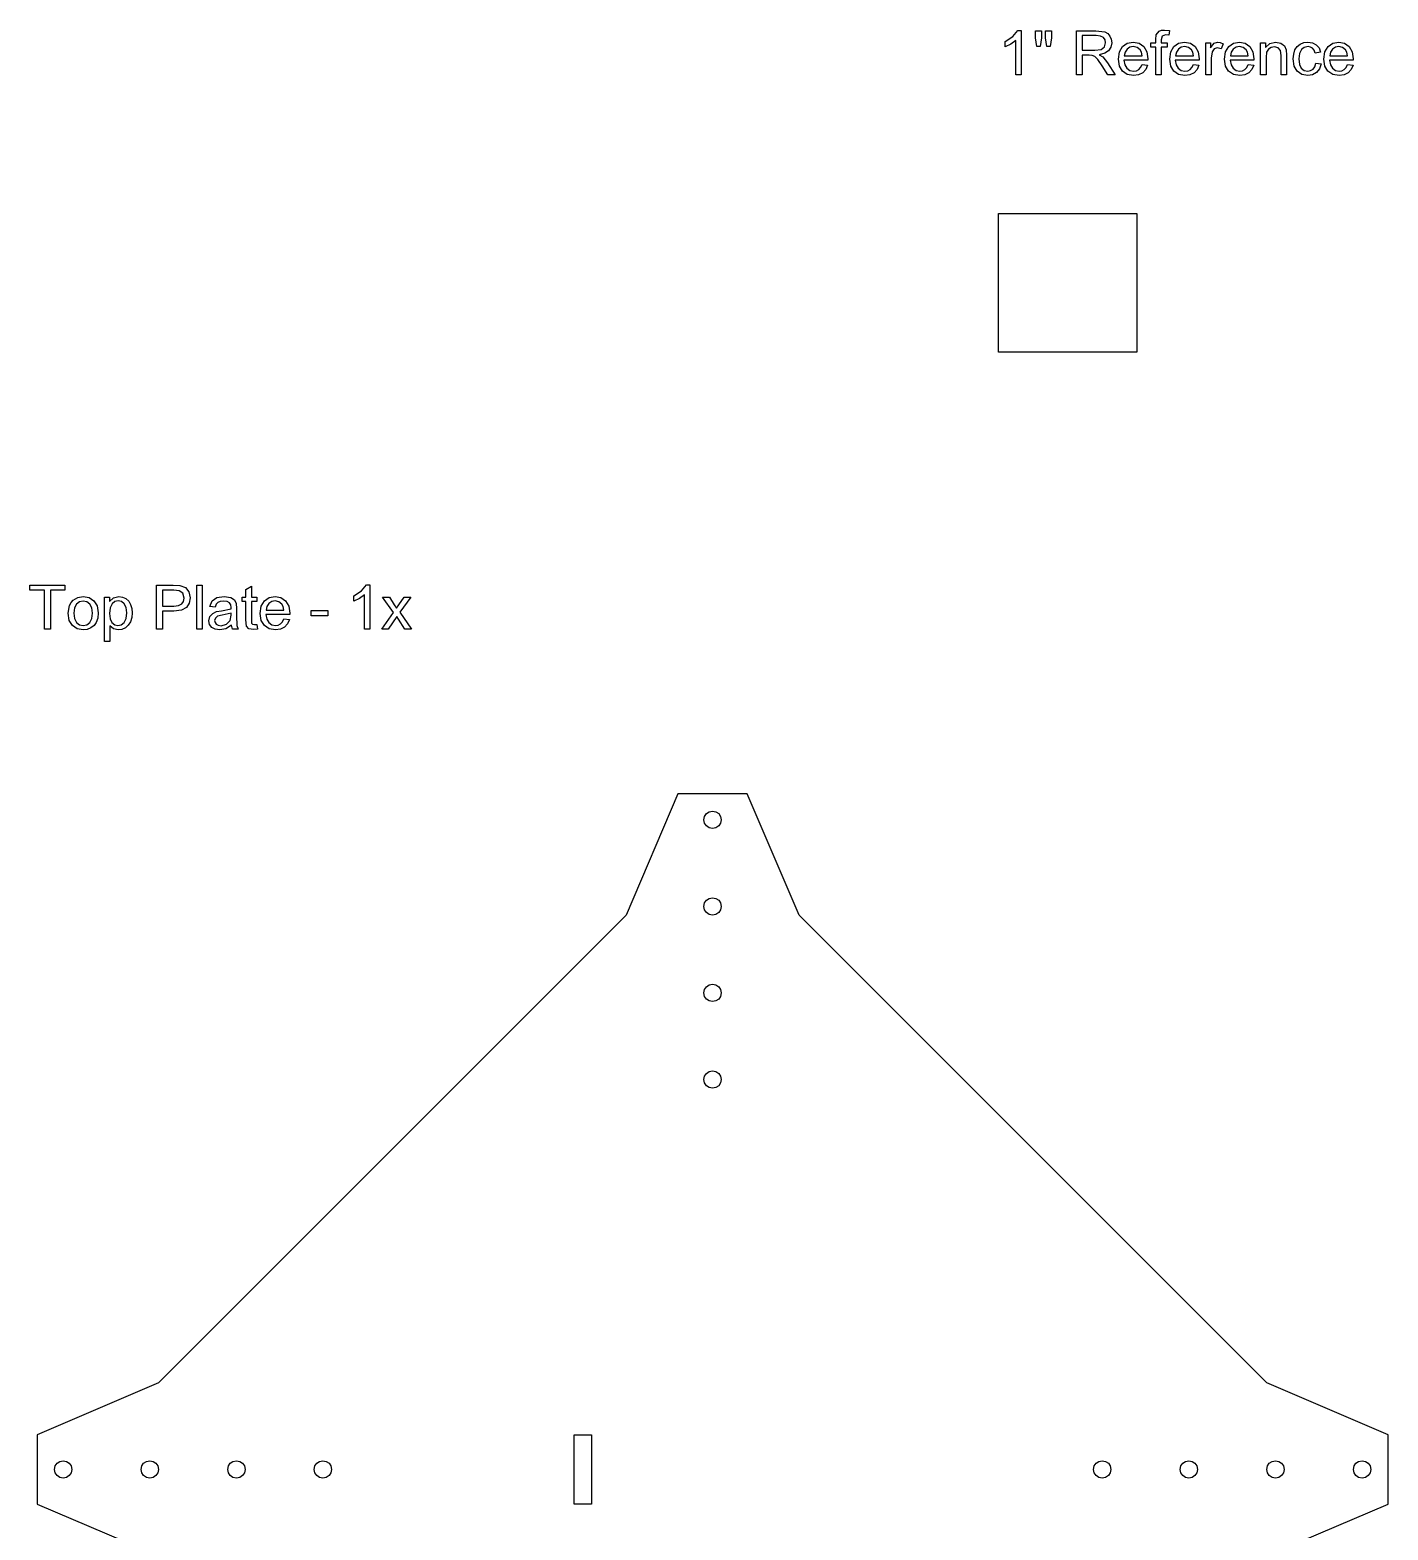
# Model space of a CAD drawing. Extents: x -813 to 254, y 365 to 897.
# Drawn here: x -812.5 to -563.6, y 622.3 to 897.2 of the extents above; entities that cross this region are included whole.
import ezdxf

# ---------------------------------------------------------------- set-up
doc = ezdxf.new("R2010")
doc.units = 0

msp = doc.modelspace()

# ---------------------------------------------------------------- linework, layer by layer
at = {"layer": 'Layer 1', "color": 4}
for p, q in [((-632.315587, 896.033486), (-631.433642, 897.113861)), ((-631.433642, 897.113861), (-630.79424, 897.113861)), ((-630.79424, 897.113861), (-630.79424, 888.999972)), ((-628.197993, 895.757868), (-628.197993, 897.080784)), ((-628.197993, 897.080784), (-627.068003, 897.080784)), ((-627.068003, 897.080784), (-627.068003, 895.757868)), ((-626.367979, 895.757868), (-626.367979, 897.080784)), ((-626.367979, 897.080784), (-625.23799, 897.080784)), ((-625.23799, 897.080784), (-625.23799, 895.757868)), ((-620.684927, 888.999972), (-620.684927, 897.080784)), ((-620.684927, 897.080784), (-617.102031, 897.080784)), ((-617.102031, 897.080784), (-615.459413, 896.86305)), ((-615.459413, 896.86305), (-614.953678, 896.561954)), ((-614.953678, 896.561954), (-614.56093, 896.094107)), ((-606.149382, 895.476746), (-606.044649, 896.353187)), ((-606.044649, 896.353187), (-605.54029, 896.978817)), ((-605.54029, 896.978817), (-605.106906, 897.158649)), ((-605.106906, 897.158649), (-604.528805, 897.218593)), ((-604.335906, 896.309076), (-604.975309, 896.116149)), ((-604.528805, 897.218593), (-603.602778, 897.119364)), ((-603.751594, 896.253958), (-604.335906, 896.309076)), ((-603.602778, 897.119364), (-603.751594, 896.253958)), ((-633.770781, 895.085388), (-632.315587, 896.033486)), ((-633.770781, 894.126284), (-633.770781, 895.085388)), ((-632.726248, 894.638913), (-633.770781, 894.126284)), ((-631.78642, 895.322399), (-632.726248, 894.638913)), ((-631.78642, 888.999972), (-631.78642, 895.322399)), ((-627.922403, 894.219982), (-628.197993, 895.757868)), ((-627.316048, 894.219982), (-627.922403, 894.219982)), ((-627.922403, 894.219982), (-627.922403, 894.219982)), ((-627.068003, 895.757868), (-627.316048, 894.219982)), ((-626.097864, 894.219982), (-626.367979, 895.757868)), ((-625.502573, 894.219982), (-626.097864, 894.219982)), ((-626.097864, 894.219982), (-626.097864, 894.219982)), ((-625.23799, 895.757868), (-625.502573, 894.219982)), ((-617.057948, 896.187805), (-619.615587, 896.187805)), ((-619.615587, 896.187805), (-619.615587, 893.514427)), ((-619.615587, 893.514427), (-617.317028, 893.514427)), ((-619.615587, 893.514427), (-619.615587, 893.514427)), ((-617.317028, 893.514427), (-616.170472, 893.666008)), ((-616.280048, 896.095479), (-617.057948, 896.187805)), ((-615.7433, 895.818517), (-616.280048, 896.095479)), ((-616.170472, 893.666008), (-615.542104, 894.151064)), ((-615.431173, 895.3982), (-615.7433, 895.818517)), ((-615.542104, 894.151064), (-615.327136, 894.875923)), ((-615.327136, 894.875923), (-615.431173, 895.3982)), ((-614.363879, 894.083545), (-614.781431, 893.426232)), ((-614.56093, 896.094107), (-614.308758, 895.51395)), ((-614.224691, 894.875923), (-614.363879, 894.083545)), ((-614.308758, 895.51395), (-614.224691, 894.875923)), ((-612.810828, 893.189204), (-612.24033, 894.170368)), ((-612.24033, 894.170368), (-611.366651, 894.782215)), ((-611.405234, 893.712857), (-611.766976, 893.178187)), ((-610.885018, 894.055986), (-611.405234, 893.712857)), ((-611.366651, 894.782215), (-610.266976, 894.986159)), ((-610.255941, 894.170368), (-610.885018, 894.055986)), ((-610.266976, 894.986159), (-609.200373, 894.786346)), ((-609.571072, 894.027052), (-610.255941, 894.170368)), ((-609.02675, 893.597118), (-609.571072, 894.027052)), ((-609.200373, 894.786346), (-608.34874, 894.186906)), ((-608.778695, 893.135462), (-609.02675, 893.597118)), ((-608.34874, 894.186906), (-607.790638, 893.225036)), ((-607.025823, 894.082173), (-607.025823, 894.853882)), ((-607.025823, 894.853882), (-606.149382, 894.853882)), ((-606.149382, 894.082173), (-607.025823, 894.082173)), ((-606.149382, 894.853882), (-606.149382, 895.476746)), ((-606.149382, 888.999972), (-606.149382, 894.082173)), ((-604.975309, 896.116149), (-605.162705, 895.394055)), ((-605.162705, 895.394055), (-605.162705, 894.853882)), ((-605.162705, 894.853882), (-604.021708, 894.853882)), ((-604.021708, 894.082173), (-605.162705, 894.082173)), ((-605.162705, 894.082173), (-605.162705, 888.999972)), ((-604.021708, 894.853882), (-604.021708, 894.082173)), ((-603.396075, 893.189204), (-602.825566, 894.170368)), ((-602.825566, 894.170368), (-601.951887, 894.782215)), ((-601.99047, 893.712857), (-602.352212, 893.178187)), ((-601.470264, 894.055986), (-601.99047, 893.712857)), ((-601.951887, 894.782215), (-600.852212, 894.986159)), ((-600.841177, 894.170368), (-601.470264, 894.055986)), ((-600.852212, 894.986159), (-599.78562, 894.786346)), ((-600.156308, 894.027052), (-600.841177, 894.170368)), ((-599.611986, 893.597118), (-600.156308, 894.027052)), ((-599.78562, 894.786346), (-598.933976, 894.186906)), ((-599.363931, 893.135462), (-599.611986, 893.597118)), ((-598.933976, 894.186906), (-598.375874, 893.225036)), ((-596.982691, 888.999972), (-596.982691, 894.853882)), ((-596.982691, 894.853882), (-596.089712, 894.853882)), ((-596.089712, 894.853882), (-596.089712, 893.966434)), ((-596.089712, 893.966434), (-595.458578, 894.787729)), ((-595.455812, 893.765238), (-595.825128, 893.22227)), ((-595.458578, 894.787729), (-594.821913, 894.986159)), ((-594.871528, 893.960902), (-595.455812, 893.765238)), ((-594.143931, 893.745934), (-594.871528, 893.960902)), ((-594.821913, 894.986159), (-594.316174, 894.906234)), ((-594.316174, 894.906234), (-593.80216, 894.666458)), ((-593.80216, 894.666458), (-594.143931, 893.745934)), ((-593.341908, 893.189204), (-592.771399, 894.170368)), ((-592.771399, 894.170368), (-591.89772, 894.782215)), ((-591.936304, 893.712857), (-592.298046, 893.178187)), ((-591.416098, 894.055986), (-591.936304, 893.712857)), ((-591.89772, 894.782215), (-590.798045, 894.986159)), ((-590.78701, 894.170368), (-591.416098, 894.055986)), ((-590.798045, 894.986159), (-589.731453, 894.786346)), ((-590.102142, 894.027052), (-590.78701, 894.170368)), ((-589.55782, 893.597118), (-590.102142, 894.027052)), ((-589.731453, 894.786346), (-588.879809, 894.186906)), ((-589.309764, 893.135462), (-589.55782, 893.597118)), ((-588.879809, 894.186906), (-588.321707, 893.225036)), ((-586.91749, 888.999972), (-586.91749, 894.853882)), ((-586.91749, 894.853882), (-586.02451, 894.853882)), ((-586.02451, 894.853882), (-586.02451, 894.021552)), ((-586.02451, 894.021552), (-585.236285, 894.745007)), ((-585.465033, 893.723892), (-585.810244, 893.140973)), ((-584.961372, 894.025672), (-585.465033, 893.723892)), ((-585.236285, 894.745007), (-584.16142, 894.986159)), ((-584.370886, 894.126284), (-584.961372, 894.025672)), ((-583.679102, 893.94713), (-584.370886, 894.126284)), ((-584.16142, 894.986159), (-583.188516, 894.795998)), ((-583.268441, 893.467578), (-583.679102, 893.94713)), ((-583.188516, 894.795998), (-582.524306, 894.297142)), ((-582.524306, 894.297142), (-582.215639, 893.564041)), ((-582.215639, 893.564041), (-582.160493, 892.599406)), ((-580.858256, 892.793709), (-580.622608, 893.564041)), ((-580.622608, 893.564041), (-580.226424, 894.186211)), ((-580.226424, 894.186211), (-579.666241, 894.630644)), ((-579.448535, 893.632932), (-579.799919, 892.939092)), ((-579.666241, 894.630644), (-578.995833, 894.89728)), ((-578.909716, 894.036005), (-579.448535, 893.632932)), ((-578.995833, 894.89728), (-578.268931, 894.986159)), ((-578.230351, 894.170368), (-578.909716, 894.036005)), ((-578.268931, 894.986159), (-577.402138, 894.865587)), ((-577.770763, 894.095949), (-578.230351, 894.170368)), ((-577.38422, 893.872708), (-577.770763, 894.095949)), ((-577.402138, 894.865587), (-576.708976, 894.503841)), ((-577.087256, 893.502019), (-577.38422, 893.872708)), ((-576.896399, 892.98526), (-577.087256, 893.502019)), ((-576.708976, 894.503841), (-576.21152, 893.920252)), ((-576.21152, 893.920252), (-575.931764, 893.134076)), ((-575.129755, 893.189204), (-574.559232, 894.170368)), ((-574.559232, 894.170368), (-573.685568, 894.782215)), ((-573.724165, 893.712857), (-574.085882, 893.178187)), ((-573.203948, 894.055986), (-573.724165, 893.712857)), ((-573.685568, 894.782215), (-572.585906, 894.986159)), ((-572.574872, 894.170368), (-573.203948, 894.055986)), ((-572.585906, 894.986159), (-571.519293, 894.786346)), ((-571.889989, 894.027052), (-572.574872, 894.170368)), ((-571.345653, 893.597118), (-571.889989, 894.027052)), ((-571.519293, 894.786346), (-570.66767, 894.186906)), ((-571.097622, 893.135462), (-571.345653, 893.597118)), ((-570.66767, 894.186906), (-570.109569, 893.225036)), ((-618.375361, 892.588371), (-619.615587, 892.588371)), ((-619.615587, 892.588371), (-619.615587, 888.999972)), ((-617.780042, 892.549791), (-618.375361, 892.588371)), ((-617.292221, 892.334822), (-617.780042, 892.549791)), ((-616.749253, 891.794621), (-617.292221, 892.334822)), ((-615.977573, 890.68117), (-616.749253, 891.794621)), ((-615.489734, 892.943904), (-616.501208, 892.676565)), ((-616.501208, 892.676565), (-615.856302, 892.274201)), ((-615.856302, 892.274201), (-614.968826, 891.19933)), ((-614.781431, 893.426232), (-615.489734, 892.943904)), ((-614.968826, 891.19933), (-613.563247, 888.999972)), ((-613.001004, 891.877312), (-612.810828, 893.189204)), ((-612.812899, 890.608832), (-613.001004, 891.877312)), ((-607.610108, 891.673378), (-611.975747, 891.673378)), ((-611.975747, 891.673378), (-611.811754, 890.821737)), ((-611.766976, 893.178187), (-611.920629, 892.48917)), ((-611.920629, 892.48917), (-608.651903, 892.48917)), ((-611.920629, 892.48917), (-611.920629, 892.48917)), ((-611.920629, 892.48917), (-611.920629, 892.48917)), ((-611.811754, 890.821737), (-611.430042, 890.196114)), ((-608.928904, 890.342182), (-608.662938, 890.885132)), ((-608.651903, 892.48917), (-608.778695, 893.135462)), ((-608.662938, 890.885132), (-607.637681, 890.758357)), ((-608.662938, 890.885132), (-608.662938, 890.885132)), ((-608.662938, 890.885132), (-608.662938, 890.885132)), ((-607.637681, 890.758357), (-607.983565, 889.960466)), ((-607.790638, 893.225036), (-607.604604, 891.937962)), ((-607.604604, 891.937962), (-607.610108, 891.673378)), ((-603.58624, 891.877312), (-603.396075, 893.189204)), ((-603.398135, 890.608832), (-603.58624, 891.877312)), ((-598.195344, 891.673378), (-602.560983, 891.673378)), ((-602.560983, 891.673378), (-602.397001, 890.821737)), ((-602.352212, 893.178187), (-602.505865, 892.48917)), ((-602.505865, 892.48917), (-599.237139, 892.48917)), ((-602.505865, 892.48917), (-602.505865, 892.48917)), ((-602.505865, 892.48917), (-602.505865, 892.48917)), ((-602.397001, 890.821737), (-602.015278, 890.196114)), ((-599.51414, 890.342182), (-599.248174, 890.885132)), ((-599.237139, 892.48917), (-599.363931, 893.135462)), ((-599.248174, 890.885132), (-598.222917, 890.758357)), ((-599.248174, 890.885132), (-599.248174, 890.885132)), ((-599.248174, 890.885132), (-599.248174, 890.885132)), ((-598.222917, 890.758357), (-598.568801, 889.960466)), ((-598.375874, 893.225036), (-598.18984, 891.937962)), ((-598.18984, 891.937962), (-598.195344, 891.673378)), ((-595.825128, 893.22227), (-595.990482, 892.064736)), ((-595.990482, 892.064736), (-595.990482, 888.999972)), ((-593.532073, 891.877312), (-593.341908, 893.189204)), ((-593.343968, 890.608832), (-593.532073, 891.877312)), ((-588.141177, 891.673378), (-592.506816, 891.673378)), ((-592.506816, 891.673378), (-592.342834, 890.821737)), ((-592.298046, 893.178187), (-592.451698, 892.48917)), ((-592.451698, 892.48917), (-589.182972, 892.48917)), ((-592.451698, 892.48917), (-592.451698, 892.48917)), ((-592.451698, 892.48917), (-592.451698, 892.48917)), ((-592.342834, 890.821737), (-591.961111, 890.196114)), ((-589.459973, 890.342182), (-589.194007, 890.885132)), ((-589.182972, 892.48917), (-589.309764, 893.135462)), ((-589.194007, 890.885132), (-588.16875, 890.758357)), ((-589.194007, 890.885132), (-589.194007, 890.885132)), ((-589.194007, 890.885132), (-589.194007, 890.885132)), ((-588.16875, 890.758357), (-588.514635, 889.960466)), ((-588.321707, 893.225036), (-588.135674, 891.937962)), ((-588.135674, 891.937962), (-588.141177, 891.673378)), ((-585.810244, 893.140973), (-585.925309, 892.197013)), ((-585.925309, 892.197013), (-585.925309, 888.999972)), ((-583.152702, 892.560826), (-583.268441, 893.467578)), ((-583.152702, 888.999972), (-583.152702, 892.560826)), ((-582.160493, 892.599406), (-582.160493, 888.999972)), ((-580.936806, 891.904885), (-580.858256, 892.793709)), ((-580.754218, 890.608825), (-580.936806, 891.904885)), ((-579.799919, 892.939092), (-579.917052, 891.93243)), ((-579.917052, 891.93243), (-579.804061, 890.914066)), ((-579.804061, 890.914066), (-579.465073, 890.218156)), ((-576.990104, 890.496522), (-576.813708, 891.144212)), ((-575.931764, 893.134076), (-576.896399, 892.98526)), ((-576.813708, 891.144212), (-575.838066, 891.017409)), ((-576.813708, 891.144212), (-576.813708, 891.144212)), ((-576.813708, 891.144212), (-576.813708, 891.144212)), ((-575.838066, 891.017409), (-576.122631, 890.118246)), ((-575.319934, 891.877312), (-575.129755, 893.189204)), ((-575.131826, 890.608832), (-575.319934, 891.877312)), ((-569.929038, 891.673378), (-574.294649, 891.673378)), ((-574.294649, 891.673378), (-574.130671, 890.821737)), ((-574.085882, 893.178187), (-574.239531, 892.48917)), ((-574.239531, 892.48917), (-570.970833, 892.48917)), ((-574.239531, 892.48917), (-574.239531, 892.48917)), ((-574.239531, 892.48917), (-574.239531, 892.48917)), ((-574.130671, 890.821737), (-573.748972, 890.196114)), ((-571.24782, 890.342182), (-570.981868, 890.885132)), ((-570.970833, 892.48917), (-571.097622, 893.135462)), ((-570.981868, 890.885132), (-569.956583, 890.758357)), ((-570.981868, 890.885132), (-570.981868, 890.885132)), ((-570.981868, 890.885132), (-570.981868, 890.885132)), ((-569.956583, 890.758357), (-570.302489, 889.960466)), ((-570.109569, 893.225036), (-569.923535, 891.937962)), ((-569.923535, 891.937962), (-569.929038, 891.673378)), ((-630.79424, 888.999972), (-631.78642, 888.999972)), ((-630.79424, 888.999972), (-630.79424, 888.999972)), ((-619.615587, 888.999972), (-620.684927, 888.999972)), ((-620.684927, 888.999972), (-620.684927, 888.999972)), ((-614.908205, 888.999972), (-615.977573, 890.68117)), ((-613.563247, 888.999972), (-614.908205, 888.999972)), ((-612.248599, 889.658678), (-612.812899, 890.608832)), ((-611.363197, 889.065423), (-612.248599, 889.658678)), ((-611.430042, 890.196114), (-610.878816, 889.811636)), ((-610.211858, 888.867666), (-611.363197, 889.065423)), ((-610.878816, 889.811636), (-610.206326, 889.683486)), ((-609.283057, 888.991699), (-610.211858, 888.867666)), ((-610.206326, 889.683486), (-609.700598, 889.755138)), ((-609.700598, 889.755138), (-609.274795, 889.970111)), ((-608.536163, 889.363784), (-609.283057, 888.991699)), ((-609.274795, 889.970111), (-608.928904, 890.342182)), ((-607.983565, 889.960466), (-608.536163, 889.363784)), ((-605.162705, 888.999972), (-606.149382, 888.999972)), ((-606.149382, 888.999972), (-606.149382, 888.999972)), ((-602.833835, 889.658678), (-603.398135, 890.608832)), ((-601.948455, 889.065423), (-602.833835, 889.658678)), ((-602.015278, 890.196114), (-601.464066, 889.811636)), ((-600.797094, 888.867666), (-601.948455, 889.065423)), ((-601.464066, 889.811636), (-600.79159, 889.683486)), ((-599.868304, 888.991699), (-600.797094, 888.867666)), ((-600.79159, 889.683486), (-600.285848, 889.755138)), ((-600.285848, 889.755138), (-599.860031, 889.970111)), ((-599.121399, 889.363784), (-599.868304, 888.991699)), ((-599.860031, 889.970111), (-599.51414, 890.342182)), ((-598.568801, 889.960466), (-599.121399, 889.363784)), ((-595.990482, 888.999972), (-596.982691, 888.999972)), ((-596.982691, 888.999972), (-596.982691, 888.999972)), ((-592.779668, 889.658678), (-593.343968, 890.608832)), ((-591.894288, 889.065423), (-592.779668, 889.658678)), ((-591.961111, 890.196114), (-591.409899, 889.811636)), ((-590.742927, 888.867666), (-591.894288, 889.065423)), ((-591.409899, 889.811636), (-590.737424, 889.683486)), ((-589.814137, 888.991699), (-590.742927, 888.867666)), ((-590.737424, 889.683486), (-590.231682, 889.755138)), ((-590.231682, 889.755138), (-589.805865, 889.970111)), ((-589.067233, 889.363784), (-589.814137, 888.991699)), ((-589.805865, 889.970111), (-589.459973, 890.342182)), ((-588.514635, 889.960466), (-589.067233, 889.363784)), ((-585.925309, 888.999972), (-586.91749, 888.999972)), ((-586.91749, 888.999972), (-586.91749, 888.999972)), ((-582.160493, 888.999972), (-583.152702, 888.999972)), ((-580.206443, 889.653147), (-580.754218, 890.608825)), ((-579.358273, 889.064043), (-580.206443, 889.653147)), ((-579.465073, 890.218156), (-578.944169, 889.817153)), ((-578.274434, 888.867666), (-579.358273, 889.064043)), ((-578.944169, 889.817153), (-578.285469, 889.683486)), ((-578.285469, 889.683486), (-577.749405, 889.773049)), ((-577.390429, 889.010301), (-578.274434, 888.867666)), ((-577.749405, 889.773049), (-577.309798, 890.041767)), ((-576.656623, 889.438178), (-577.390429, 889.010301)), ((-577.309798, 890.041767), (-576.990104, 890.496522)), ((-576.122631, 890.118246), (-576.656623, 889.438178)), ((-574.567502, 889.658678), (-575.131826, 890.608832)), ((-573.682121, 889.065423), (-574.567502, 889.658678)), ((-573.748972, 890.196114), (-573.197747, 889.811636)), ((-572.53076, 888.867666), (-573.682121, 889.065423)), ((-573.197747, 889.811636), (-572.525257, 889.683486)), ((-571.60197, 888.991699), (-572.53076, 888.867666)), ((-572.525257, 889.683486), (-572.019525, 889.755138)), ((-572.019525, 889.755138), (-571.593698, 889.970111)), ((-570.855066, 889.363784), (-571.60197, 888.991699)), ((-571.593698, 889.970111), (-571.24782, 890.342182)), ((-570.302489, 889.960466), (-570.855066, 889.363784)), ((-635, 863.6), (-609.6, 863.6)), ((-635, 838.2), (-635, 863.6)), ((-635, 863.6), (-635, 863.6)), ((-609.6, 863.6), (-609.6, 838.2)), ((-609.6, 838.2), (-635, 838.2)), ((-812.535417, 794.527212), (-812.535417, 795.480812)), ((-812.535417, 795.480812), (-806.130299, 795.480812)), ((-809.873045, 794.527212), (-812.535417, 794.527212)), ((-809.873045, 787.4), (-809.873045, 794.527212)), ((-806.130299, 794.527212), (-808.803677, 794.527212)), ((-808.803677, 794.527212), (-808.803677, 787.4)), ((-806.130299, 795.480812), (-806.130299, 794.527212)), ((-789.329243, 787.4), (-789.329243, 795.480812)), ((-789.329243, 795.480812), (-786.281045, 795.480812)), ((-786.192851, 794.527212), (-788.259903, 794.527212)), ((-788.259903, 794.527212), (-788.259903, 791.638837)), ((-786.281045, 795.480812), (-785.051826, 795.403653)), ((-785.195139, 794.455556), (-786.192851, 794.527212)), ((-785.051826, 795.403653), (-784.054114, 795.026068)), ((-784.054114, 795.026068), (-783.406443, 794.24609)), ((-781.937448, 787.4), (-781.937448, 795.480812)), ((-781.937448, 795.480812), (-780.945267, 795.480812)), ((-780.945267, 795.480812), (-780.945267, 787.4)), ((-772.936111, 794.703601), (-771.949434, 795.29892)), ((-772.936111, 793.25391), (-772.936111, 794.703601)), ((-771.949434, 795.29892), (-771.949434, 793.25391)), ((-751.730865, 794.433514), (-750.84892, 795.513889)), ((-750.84892, 795.513889), (-750.209518, 795.513889)), ((-750.209518, 795.513889), (-750.209518, 787.4)), ((-805.297962, 791.742197), (-805.015457, 792.291696)), ((-805.015457, 792.291696), (-804.619958, 792.735778)), ((-804.619958, 792.735778), (-803.782122, 793.223589)), ((-804.013632, 792.008153), (-804.381565, 791.309487)), ((-803.459654, 792.425704), (-804.013632, 792.008153)), ((-803.782122, 793.223589), (-802.77891, 793.386216)), ((-802.77891, 792.564892), (-803.459654, 792.425704)), ((-802.77891, 793.386216), (-801.681986, 793.188448)), ((-802.105739, 792.425023), (-802.77891, 792.564892)), ((-801.552457, 792.005415), (-802.105739, 792.425023)), ((-801.681986, 793.188448), (-800.805556, 792.595203)), ((-801.182453, 791.314316), (-801.552457, 792.005415)), ((-800.805556, 792.595203), (-800.230919, 791.653311)), ((-798.870781, 785.156559), (-798.870781, 793.25391)), ((-798.870781, 793.25391), (-797.966795, 793.25391)), ((-797.966795, 793.25391), (-797.966795, 792.493236)), ((-797.966795, 792.493236), (-797.244701, 793.16295)), ((-797.484477, 792.016422), (-797.85035, 791.289516)), ((-796.96014, 792.460844), (-797.484477, 792.016422)), ((-797.244701, 793.16295), (-796.269059, 793.386216)), ((-796.362757, 792.608976), (-796.96014, 792.460844)), ((-795.768139, 792.469801), (-796.362757, 792.608976)), ((-796.269059, 793.386216), (-795.563511, 793.289734)), ((-795.263078, 792.052264), (-795.768139, 792.469801)), ((-795.563511, 793.289734), (-794.946142, 793.000361)), ((-794.917892, 791.354974), (-795.263078, 792.052264)), ((-794.946142, 793.000361), (-794.443155, 792.535263)), ((-794.443155, 792.535263), (-794.080736, 791.911689)), ((-794.080736, 791.911689), (-793.861622, 791.175139)), ((-785.284716, 791.735307), (-784.699049, 792.024691)), ((-784.519894, 793.978769), (-785.195139, 794.455556)), ((-784.699049, 792.024691), (-784.372454, 792.489095)), ((-784.26358, 793.110597), (-784.519894, 793.978769)), ((-784.372454, 792.489095), (-784.26358, 793.110597)), ((-783.325145, 792.19213), (-783.817104, 791.399061)), ((-783.406443, 794.24609), (-783.161163, 793.143674)), ((-783.161163, 793.143674), (-783.325145, 792.19213)), ((-779.567233, 791.583719), (-779.131764, 792.5897)), ((-779.131764, 792.5897), (-778.255351, 793.179488)), ((-778.39383, 791.979909), (-778.597094, 791.451441)), ((-778.103741, 792.319613), (-778.39383, 791.979909)), ((-778.255351, 793.179488), (-776.926903, 793.386216)), ((-777.67863, 792.503573), (-778.103741, 792.319613)), ((-777.070215, 792.564892), (-777.67863, 792.503573)), ((-776.412902, 792.480826), (-777.070215, 792.564892)), ((-776.926903, 793.386216), (-775.708719, 793.209827)), ((-775.940226, 792.228653), (-776.412902, 792.480826)), ((-775.729402, 791.89102), (-775.940226, 792.228653)), ((-775.659104, 791.374253), (-775.729402, 791.89102)), ((-775.708719, 793.209827), (-775.019701, 792.766089)), ((-775.019701, 792.766089), (-774.711035, 792.090844)), ((-774.711035, 792.090844), (-774.66142, 791.175823)), ((-773.663708, 792.482201), (-773.663708, 793.25391)), ((-773.663708, 793.25391), (-772.936111, 793.25391)), ((-772.936111, 792.482201), (-773.663708, 792.482201)), ((-772.936111, 789.114274), (-772.936111, 792.482201)), ((-771.949434, 793.25391), (-770.95175, 793.25391)), ((-770.95175, 792.482201), (-771.949434, 792.482201)), ((-771.949434, 792.482201), (-771.949434, 789.059156)), ((-770.95175, 793.25391), (-770.95175, 792.482201)), ((-770.127672, 791.589233), (-769.557149, 792.570396)), ((-769.557149, 792.570396), (-768.683484, 793.182246)), ((-768.722082, 792.112885), (-769.083799, 791.578215)), ((-768.201865, 792.456015), (-768.722082, 792.112885)), ((-768.683484, 793.182246), (-767.583823, 793.386216)), ((-767.572788, 792.570396), (-768.201865, 792.456015)), ((-767.583823, 793.386216), (-766.51721, 793.186378)), ((-766.887905, 792.42708), (-767.572788, 792.570396)), ((-766.343569, 791.997146), (-766.887905, 792.42708)), ((-766.51721, 793.186378), (-765.665587, 792.586934)), ((-766.095538, 791.535501), (-766.343569, 791.997146)), ((-765.665587, 792.586934), (-765.107485, 791.625064)), ((-753.186059, 793.485417), (-751.730865, 794.433514)), ((-753.186059, 792.526313), (-753.186059, 793.485417)), ((-752.141526, 793.038941), (-753.186059, 792.526313)), ((-751.201698, 793.722455), (-752.141526, 793.038941)), ((-751.201698, 787.4), (-751.201698, 793.722455)), ((-745.910031, 790.442722), (-747.888889, 793.25391)), ((-747.888889, 793.25391), (-746.648663, 793.25391)), ((-746.648663, 793.25391), (-745.750181, 791.881378)), ((-745.750181, 791.881378), (-745.342285, 791.225438)), ((-745.342285, 791.225438), (-744.895781, 791.870372)), ((-744.895781, 791.870372), (-743.909104, 793.25391)), ((-742.723996, 793.25391), (-744.746965, 790.49784)), ((-743.909104, 793.25391), (-742.723996, 793.25391)), ((-805.523972, 790.326955), (-805.297962, 791.742197)), ((-805.334488, 789.017818), (-805.523972, 790.326955)), ((-805.523972, 790.326955), (-805.523972, 790.326955)), ((-805.523972, 790.326955), (-805.523972, 790.326955)), ((-804.766036, 788.055941), (-805.334488, 789.017818)), ((-804.381565, 791.309487), (-804.504219, 790.326955)), ((-804.504219, 790.326955), (-804.381565, 789.343728)), ((-804.504219, 790.326955), (-804.504219, 790.326955)), ((-804.504219, 790.326955), (-804.504219, 790.326955)), ((-804.381565, 789.343728), (-804.013632, 788.642991)), ((-801.549691, 788.645757), (-801.181768, 789.355437)), ((-801.059104, 790.360031), (-801.182453, 791.314316)), ((-801.181768, 789.355437), (-801.059104, 790.360031)), ((-800.124126, 789.400229), (-800.378356, 788.631985)), ((-800.230919, 791.653311), (-800.039379, 790.409646)), ((-800.039379, 790.409646), (-800.124126, 789.400229)), ((-797.85035, 791.289516), (-797.972298, 790.293878)), ((-797.972298, 790.293878), (-797.857928, 789.311339)), ((-797.972298, 790.293878), (-797.972298, 790.293878)), ((-797.972298, 790.293878), (-797.972298, 790.293878)), ((-797.857928, 789.311339), (-797.514788, 788.623716)), ((-795.274113, 788.642991), (-794.920647, 789.356121)), ((-794.920647, 789.356121), (-794.80283, 790.37657)), ((-794.80283, 790.37657), (-794.917892, 791.354974)), ((-793.8692, 789.517369), (-794.111047, 788.753227)), ((-793.78858, 790.371066), (-793.8692, 789.517369)), ((-793.861622, 791.175139), (-793.78858, 790.371066)), ((-788.259903, 791.638837), (-786.170781, 791.638837)), ((-788.259903, 791.638837), (-788.259903, 791.638837)), ((-786.187319, 790.685236), (-788.259903, 790.685236)), ((-788.259903, 790.685236), (-788.259903, 787.4)), ((-784.737639, 790.863692), (-786.187319, 790.685236)), ((-786.170781, 791.638837), (-785.284716, 791.735307)), ((-783.817104, 791.399061), (-784.737639, 790.863692)), ((-779.738118, 788.943417), (-779.542425, 789.728898)), ((-778.597094, 791.451441), (-779.567233, 791.583719)), ((-779.542425, 789.728898), (-779.029797, 790.29941)), ((-779.029797, 790.29941), (-778.315972, 790.624615)), ((-778.541976, 789.442245), (-778.679785, 788.970962)), ((-778.150618, 789.764712), (-778.541976, 789.442245)), ((-778.315972, 790.624615), (-777.434028, 790.77343)), ((-777.285212, 789.963142), (-778.150618, 789.764712)), ((-777.434028, 790.77343), (-775.664636, 791.115202)), ((-775.664636, 790.33799), (-777.285212, 789.963142)), ((-775.824486, 788.981997), (-775.664636, 789.974177)), ((-775.664636, 791.115202), (-775.659104, 791.374253)), ((-775.664636, 789.974177), (-775.664636, 790.33799)), ((-775.664636, 790.33799), (-775.664636, 790.33799)), ((-774.66142, 791.175823), (-774.66142, 789.852906)), ((-774.66142, 789.852906), (-774.598033, 788.102818)), ((-772.81484, 787.942939), (-772.936111, 789.114274)), ((-771.949434, 789.059156), (-771.897082, 788.513451)), ((-770.317851, 790.27734), (-770.127672, 791.589233)), ((-770.129743, 789.008861), (-770.317851, 790.27734)), ((-764.926955, 790.073406), (-769.292566, 790.073406)), ((-769.292566, 790.073406), (-769.128584, 789.221766)), ((-769.083799, 791.578215), (-769.237448, 790.889198)), ((-769.237448, 790.889198), (-765.96875, 790.889198)), ((-769.237448, 790.889198), (-769.237448, 790.889198)), ((-769.237448, 790.889198), (-769.237448, 790.889198)), ((-769.128584, 789.221766), (-768.746861, 788.596142)), ((-766.245737, 788.74221), (-765.979785, 789.28516)), ((-765.96875, 790.889198), (-766.095538, 791.535501)), ((-765.979785, 789.28516), (-764.954528, 789.158386)), ((-765.979785, 789.28516), (-765.979785, 789.28516)), ((-765.979785, 789.28516), (-765.979785, 789.28516)), ((-764.954528, 789.158386), (-765.300409, 788.360505)), ((-765.107485, 791.625064), (-764.921452, 790.33799)), ((-764.921452, 790.33799), (-764.926955, 790.073406)), ((-760.958205, 789.825361), (-760.958205, 790.823045)), ((-760.958205, 790.823045), (-757.909979, 790.823045)), ((-757.909979, 789.825361), (-760.958205, 789.825361)), ((-760.958205, 789.825361), (-760.958205, 789.825361)), ((-757.909979, 790.823045), (-757.909979, 789.825361)), ((-748.04874, 787.4), (-745.910031, 790.442722)), ((-745.309208, 789.709594), (-746.847094, 787.4)), ((-744.989507, 789.219007), (-745.309208, 789.709594)), ((-743.787861, 787.4), (-744.989507, 789.219007)), ((-744.746965, 790.49784), (-742.569649, 787.4)), ((-808.803677, 787.4), (-809.873045, 787.4)), ((-809.873045, 787.4), (-809.873045, 787.4)), ((-803.890287, 787.464781), (-804.766036, 788.055941)), ((-804.013632, 788.642991), (-803.459654, 788.223383)), ((-802.77891, 787.267722), (-803.890287, 787.464781)), ((-803.459654, 788.223383), (-802.77891, 788.083514)), ((-802.77891, 788.083514), (-802.102293, 788.224078)), ((-802.042349, 787.357286), (-802.77891, 787.267722)), ((-802.102293, 788.224078), (-801.549691, 788.645757)), ((-801.365033, 787.626004), (-802.042349, 787.357286)), ((-800.794531, 788.056646), (-801.365033, 787.626004)), ((-800.378356, 788.631985), (-800.794531, 788.056646)), ((-797.230929, 787.477188), (-797.878601, 788.006354)), ((-797.878601, 788.006354), (-797.878601, 785.156559)), ((-797.514788, 788.623716), (-797.009056, 788.218561)), ((-796.340715, 787.267722), (-797.230929, 787.477188)), ((-797.009056, 788.218561), (-796.406868, 788.083514)), ((-796.406868, 788.083514), (-795.79295, 788.223383)), ((-795.678559, 787.363488), (-796.340715, 787.267722)), ((-795.79295, 788.223383), (-795.274113, 788.642991)), ((-795.048109, 787.650811), (-795.678559, 787.363488)), ((-794.506543, 788.117956), (-795.048109, 787.650811)), ((-794.111047, 788.753227), (-794.506543, 788.117956)), ((-788.259903, 787.4), (-789.329243, 787.4)), ((-789.329243, 787.4), (-789.329243, 787.4)), ((-780.945267, 787.4), (-781.937448, 787.4)), ((-781.937448, 787.4), (-781.937448, 787.4)), ((-779.608578, 788.275753), (-779.738118, 788.943417)), ((-779.219958, 787.739005), (-779.608578, 788.275753)), ((-778.590208, 787.38554), (-779.219958, 787.739005)), ((-778.679785, 788.970962), (-778.604682, 788.607167)), ((-778.604682, 788.607167), (-778.379359, 788.309518)), ((-777.737191, 787.267722), (-778.590208, 787.38554)), ((-778.379359, 788.309518), (-778.009366, 788.11108)), ((-778.009366, 788.11108), (-777.500181, 788.044934)), ((-776.643044, 787.46065), (-777.737191, 787.267722)), ((-777.500181, 788.044934), (-776.480427, 788.295717)), ((-775.581944, 788.122094), (-776.643044, 787.46065)), ((-776.480427, 788.295717), (-775.824486, 788.981997)), ((-775.383514, 787.4), (-775.581944, 788.122094)), ((-775.581944, 788.122094), (-775.581944, 788.122094)), ((-775.581944, 788.122094), (-775.581944, 788.122094)), ((-774.347222, 787.4), (-775.383514, 787.4)), ((-774.598033, 788.102818), (-774.347222, 787.4)), ((-772.39591, 787.493698), (-772.81484, 787.942939)), ((-771.558076, 787.32284), (-772.39591, 787.493698)), ((-771.897082, 788.513451), (-771.726196, 788.320524)), ((-771.726196, 788.320524), (-771.387191, 788.248868)), ((-770.80841, 787.411035), (-771.558076, 787.32284)), ((-771.387191, 788.248868), (-770.95175, 788.287448)), ((-770.95175, 788.287448), (-770.80841, 787.411035)), ((-770.95175, 788.287448), (-770.95175, 788.287448)), ((-770.95175, 788.287448), (-770.95175, 788.287448)), ((-769.565418, 788.058707), (-770.129743, 789.008861)), ((-768.680038, 787.465465), (-769.565418, 788.058707)), ((-768.746861, 788.596142), (-768.19566, 788.211675)), ((-767.528677, 787.267722), (-768.680038, 787.465465)), ((-768.19566, 788.211675), (-767.523174, 788.083514)), ((-766.599887, 787.391741), (-767.528677, 787.267722)), ((-767.523174, 788.083514), (-767.017442, 788.155167)), ((-767.017442, 788.155167), (-766.591614, 788.370139)), ((-765.852982, 787.763813), (-766.599887, 787.391741)), ((-766.591614, 788.370139), (-766.245737, 788.74221)), ((-765.300409, 788.360505), (-765.852982, 787.763813)), ((-750.209518, 787.4), (-751.201698, 787.4)), ((-750.209518, 787.4), (-750.209518, 787.4)), ((-746.847094, 787.4), (-748.04874, 787.4)), ((-748.04874, 787.4), (-748.04874, 787.4)), ((-742.569649, 787.4), (-743.787861, 787.4)), ((-797.878601, 785.156559), (-798.870781, 785.156559)), ((-798.870781, 785.156559), (-798.870781, 785.156559)), ((-693.7375, 757.2375), (-703.2625, 735.0125)), ((-681.0375, 757.2375), (-693.7375, 757.2375)), ((-693.7375, 757.2375), (-693.7375, 757.2375)), ((-671.5125, 735.0125), (-681.0375, 757.2375)), ((-688.850183, 753.092748), (-688.509862, 753.597373)), ((-688.509862, 753.597373), (-688.005236, 753.937687)), ((-688.005236, 753.937687), (-687.3875, 754.0625)), ((-687.3875, 754.0625), (-686.769764, 753.937695)), ((-687.3875, 754.0625), (-687.3875, 754.0625)), ((-686.769764, 753.937695), (-686.265137, 753.597373)), ((-686.265137, 753.597373), (-685.924817, 753.09274)), ((-688.975, 752.475), (-688.850183, 753.092748)), ((-688.850183, 751.857268), (-688.975, 752.475)), ((-688.509862, 751.352648), (-688.850183, 751.857268)), ((-688.005236, 751.012329), (-688.509862, 751.352648)), ((-687.3875, 750.8875), (-688.005236, 751.012329)), ((-686.769764, 751.012321), (-687.3875, 750.8875)), ((-686.265137, 751.352648), (-686.769764, 751.012321)), ((-685.924817, 751.857276), (-686.265137, 751.352648)), ((-685.924817, 753.09274), (-685.8, 752.475)), ((-685.8, 752.475), (-685.924817, 751.857276)), ((-688.975, 736.6), (-688.850183, 737.217748)), ((-688.850183, 737.217748), (-688.509862, 737.722373)), ((-688.509862, 737.722373), (-688.005236, 738.062687)), ((-688.005236, 738.062687), (-687.3875, 738.1875)), ((-687.3875, 738.1875), (-686.769764, 738.062695)), ((-687.3875, 738.1875), (-687.3875, 738.1875)), ((-686.769764, 738.062695), (-686.265137, 737.722373)), ((-686.265137, 737.722373), (-685.924817, 737.21774)), ((-685.924817, 737.21774), (-685.8, 736.6)), ((-703.2625, 735.0125), (-788.9875, 649.2875)), ((-688.850183, 735.982268), (-688.975, 736.6)), ((-688.509862, 735.477648), (-688.850183, 735.982268)), ((-688.005236, 735.137329), (-688.509862, 735.477648)), ((-687.3875, 735.0125), (-688.005236, 735.137329)), ((-686.769764, 735.137321), (-687.3875, 735.0125)), ((-686.265137, 735.477648), (-686.769764, 735.137321)), ((-685.924817, 735.982276), (-686.265137, 735.477648)), ((-685.8, 736.6), (-685.924817, 735.982276)), ((-585.7875, 649.2875), (-671.5125, 735.0125)), ((-688.975, 720.725), (-688.850183, 721.342748)), ((-688.850183, 720.107268), (-688.975, 720.725)), ((-688.850183, 721.342748), (-688.509862, 721.847373)), ((-688.509862, 721.847373), (-688.005236, 722.187687)), ((-688.005236, 722.187687), (-687.3875, 722.3125)), ((-687.3875, 722.3125), (-686.769764, 722.187695)), ((-687.3875, 722.3125), (-687.3875, 722.3125)), ((-686.769764, 722.187695), (-686.265137, 721.847373)), ((-686.265137, 721.847373), (-685.924817, 721.34274)), ((-685.924817, 721.34274), (-685.8, 720.725)), ((-685.8, 720.725), (-685.924817, 720.107276)), ((-688.509862, 719.602648), (-688.850183, 720.107268)), ((-688.005236, 719.262329), (-688.509862, 719.602648)), ((-687.3875, 719.1375), (-688.005236, 719.262329)), ((-686.769764, 719.262321), (-687.3875, 719.1375)), ((-686.265137, 719.602648), (-686.769764, 719.262321)), ((-685.924817, 720.107276), (-686.265137, 719.602648)), ((-688.975, 704.85), (-688.850183, 705.467748)), ((-688.850183, 704.232268), (-688.975, 704.85)), ((-688.850183, 705.467748), (-688.509862, 705.972373)), ((-688.509862, 703.727648), (-688.850183, 704.232268)), ((-688.509862, 705.972373), (-688.005236, 706.312687)), ((-688.005236, 706.312687), (-687.3875, 706.4375)), ((-687.3875, 706.4375), (-686.769764, 706.312695)), ((-687.3875, 706.4375), (-687.3875, 706.4375)), ((-686.769764, 706.312695), (-686.265137, 705.972373)), ((-686.265137, 705.972373), (-685.924817, 705.46774)), ((-685.924817, 704.232276), (-686.265137, 703.727648)), ((-685.924817, 705.46774), (-685.8, 704.85)), ((-685.8, 704.85), (-685.924817, 704.232276)), ((-688.005236, 703.387329), (-688.509862, 703.727648)), ((-687.3875, 703.2625), (-688.005236, 703.387329)), ((-686.769764, 703.387321), (-687.3875, 703.2625)), ((-686.265137, 703.727648), (-686.769764, 703.387321)), ((-788.9875, 649.2875), (-811.2125, 639.7625)), ((-563.5625, 639.7625), (-585.7875, 649.2875)), ((-811.2125, 639.7625), (-811.2125, 627.0625)), ((-712.7875, 639.7625), (-709.6125, 639.7625)), ((-712.7875, 627.0625), (-712.7875, 639.7625)), ((-712.7875, 639.7625), (-712.7875, 639.7625)), ((-709.6125, 639.7625), (-709.6125, 627.0625)), ((-563.5625, 627.0625), (-563.5625, 639.7625)), ((-808.0375, 633.4125), (-807.912683, 634.030236)), ((-807.912683, 632.794764), (-808.0375, 633.4125)), ((-807.912683, 634.030236), (-807.572362, 634.534863)), ((-807.572362, 632.290138), (-807.912683, 632.794764)), ((-807.572362, 634.534863), (-807.067736, 634.875183)), ((-807.067736, 634.875183), (-806.45, 635)), ((-806.45, 635), (-805.832264, 634.875183)), ((-806.45, 635), (-806.45, 635)), ((-805.832264, 634.875183), (-805.327637, 634.534863)), ((-805.327637, 634.534863), (-804.987317, 634.030236)), ((-804.987317, 632.794764), (-805.327637, 632.290138)), ((-804.987317, 634.030236), (-804.8625, 633.4125)), ((-804.8625, 633.4125), (-804.987317, 632.794764)), ((-792.1625, 633.4125), (-792.037683, 634.030236)), ((-792.037683, 632.794764), (-792.1625, 633.4125)), ((-792.037683, 634.030236), (-791.697362, 634.534863)), ((-791.697362, 632.290138), (-792.037683, 632.794764)), ((-791.697362, 634.534863), (-791.192736, 634.875183)), ((-791.192736, 634.875183), (-790.575, 635)), ((-790.575, 635), (-789.957264, 634.875183)), ((-790.575, 635), (-790.575, 635)), ((-789.957264, 634.875183), (-789.452637, 634.534863)), ((-789.452637, 634.534863), (-789.112317, 634.030236)), ((-789.112317, 632.794764), (-789.452637, 632.290138)), ((-789.112317, 634.030236), (-788.9875, 633.4125)), ((-788.9875, 633.4125), (-789.112317, 632.794764)), ((-776.2875, 633.4125), (-776.162683, 634.030236)), ((-776.162683, 632.794764), (-776.2875, 633.4125)), ((-776.162683, 634.030236), (-775.822362, 634.534863)), ((-775.822362, 632.290138), (-776.162683, 632.794764)), ((-775.822362, 634.534863), (-775.317736, 634.875183)), ((-775.317736, 634.875183), (-774.7, 635)), ((-774.7, 635), (-774.082264, 634.875183)), ((-774.7, 635), (-774.7, 635)), ((-774.082264, 634.875183), (-773.577637, 634.534863)), ((-773.577637, 634.534863), (-773.237317, 634.030236)), ((-773.237317, 632.794764), (-773.577637, 632.290138)), ((-773.237317, 634.030236), (-773.1125, 633.4125)), ((-773.1125, 633.4125), (-773.237317, 632.794764)), ((-760.4125, 633.4125), (-760.287683, 634.030236)), ((-760.287683, 632.794764), (-760.4125, 633.4125)), ((-760.287683, 634.030236), (-759.947362, 634.534863)), ((-759.947362, 632.290138), (-760.287683, 632.794764)), ((-759.947362, 634.534863), (-759.442736, 634.875183)), ((-759.442736, 634.875183), (-758.825, 635)), ((-758.825, 635), (-758.207264, 634.875183)), ((-758.825, 635), (-758.825, 635)), ((-758.207264, 634.875183), (-757.702637, 634.534863)), ((-757.702637, 634.534863), (-757.362317, 634.030236)), ((-757.362317, 632.794764), (-757.702637, 632.290138)), ((-757.362317, 634.030236), (-757.2375, 633.4125)), ((-757.2375, 633.4125), (-757.362317, 632.794764)), ((-617.5375, 633.4125), (-617.412683, 634.030236)), ((-617.412683, 632.794764), (-617.5375, 633.4125)), ((-617.412683, 634.030236), (-617.072363, 634.534863)), ((-617.072363, 632.290138), (-617.412683, 632.794764)), ((-617.072363, 634.534863), (-616.567736, 634.875183)), ((-616.567736, 634.875183), (-615.95, 635)), ((-615.95, 635), (-615.332264, 634.875183)), ((-615.95, 635), (-615.95, 635)), ((-615.332264, 634.875183), (-614.827637, 634.534863)), ((-614.827637, 634.534863), (-614.487317, 634.030236)), ((-614.487317, 632.794764), (-614.827637, 632.290138)), ((-614.487317, 634.030236), (-614.3625, 633.4125)), ((-614.3625, 633.4125), (-614.487317, 632.794764)), ((-601.6625, 633.4125), (-601.537683, 634.030236)), ((-601.537683, 632.794764), (-601.6625, 633.4125)), ((-601.537683, 634.030236), (-601.197363, 634.534863)), ((-601.197363, 632.290138), (-601.537683, 632.794764)), ((-601.197363, 634.534863), (-600.692736, 634.875183)), ((-600.692736, 634.875183), (-600.075, 635)), ((-600.075, 635), (-599.457264, 634.875183)), ((-600.075, 635), (-600.075, 635)), ((-599.457264, 634.875183), (-598.952637, 634.534863)), ((-598.952637, 634.534863), (-598.612317, 634.030236)), ((-598.612317, 632.794764), (-598.952637, 632.290138)), ((-598.612317, 634.030236), (-598.4875, 633.4125)), ((-598.4875, 633.4125), (-598.612317, 632.794764)), ((-585.7875, 633.4125), (-585.662683, 634.030236)), ((-585.662683, 632.794764), (-585.7875, 633.4125)), ((-585.662683, 634.030236), (-585.322363, 634.534863)), ((-585.322363, 632.290138), (-585.662683, 632.794764)), ((-585.322363, 634.534863), (-584.817736, 634.875183)), ((-584.817736, 634.875183), (-584.2, 635)), ((-584.2, 635), (-583.582264, 634.875183)), ((-584.2, 635), (-584.2, 635)), ((-583.582264, 634.875183), (-583.077637, 634.534863)), ((-583.077637, 634.534863), (-582.737317, 634.030236)), ((-582.737317, 632.794764), (-583.077637, 632.290138)), ((-582.737317, 634.030236), (-582.6125, 633.4125)), ((-582.6125, 633.4125), (-582.737317, 632.794764)), ((-569.9125, 633.4125), (-569.787683, 634.030236)), ((-569.787683, 632.794764), (-569.9125, 633.4125)), ((-569.787683, 634.030236), (-569.447363, 634.534863)), ((-569.447363, 632.290138), (-569.787683, 632.794764)), ((-569.447363, 634.534863), (-568.942736, 634.875183)), ((-568.942736, 634.875183), (-568.325, 635)), ((-568.325, 635), (-567.707264, 634.875183)), ((-568.325, 635), (-568.325, 635)), ((-567.707264, 634.875183), (-567.202637, 634.534863)), ((-567.202637, 634.534863), (-566.862317, 634.030236)), ((-566.862317, 632.794764), (-567.202637, 632.290138)), ((-566.862317, 634.030236), (-566.7375, 633.4125)), ((-566.7375, 633.4125), (-566.862317, 632.794764)), ((-807.067736, 631.949817), (-807.572362, 632.290138)), ((-806.45, 631.825), (-807.067736, 631.949817)), ((-805.832264, 631.949817), (-806.45, 631.825)), ((-805.327637, 632.290138), (-805.832264, 631.949817)), ((-791.192736, 631.949817), (-791.697362, 632.290138)), ((-790.575, 631.825), (-791.192736, 631.949817)), ((-789.957264, 631.949817), (-790.575, 631.825)), ((-789.452637, 632.290138), (-789.957264, 631.949817)), ((-775.317736, 631.949817), (-775.822362, 632.290138)), ((-774.7, 631.825), (-775.317736, 631.949817)), ((-774.082264, 631.949817), (-774.7, 631.825)), ((-773.577637, 632.290138), (-774.082264, 631.949817)), ((-759.442736, 631.949817), (-759.947362, 632.290138)), ((-758.825, 631.825), (-759.442736, 631.949817)), ((-758.207264, 631.949817), (-758.825, 631.825)), ((-757.702637, 632.290138), (-758.207264, 631.949817)), ((-616.567736, 631.949817), (-617.072363, 632.290138)), ((-615.95, 631.825), (-616.567736, 631.949817)), ((-615.332264, 631.949817), (-615.95, 631.825)), ((-614.827637, 632.290138), (-615.332264, 631.949817)), ((-600.692736, 631.949817), (-601.197363, 632.290138)), ((-600.075, 631.825), (-600.692736, 631.949817)), ((-599.457264, 631.949817), (-600.075, 631.825)), ((-598.952637, 632.290138), (-599.457264, 631.949817)), ((-584.817736, 631.949817), (-585.322363, 632.290138)), ((-584.2, 631.825), (-584.817736, 631.949817)), ((-583.582264, 631.949817), (-584.2, 631.825)), ((-583.077637, 632.290138), (-583.582264, 631.949817)), ((-568.942736, 631.949817), (-569.447363, 632.290138)), ((-568.325, 631.825), (-568.942736, 631.949817)), ((-567.707264, 631.949817), (-568.325, 631.825)), ((-567.202637, 632.290138), (-567.707264, 631.949817)), ((-811.2125, 627.0625), (-788.9875, 617.5375)), ((-709.6125, 627.0625), (-712.7875, 627.0625)), ((-585.7875, 617.5375), (-563.5625, 627.0625))]:
    msp.add_line(p, q, dxfattribs=at)

doc.saveas('drawing.dxf')
